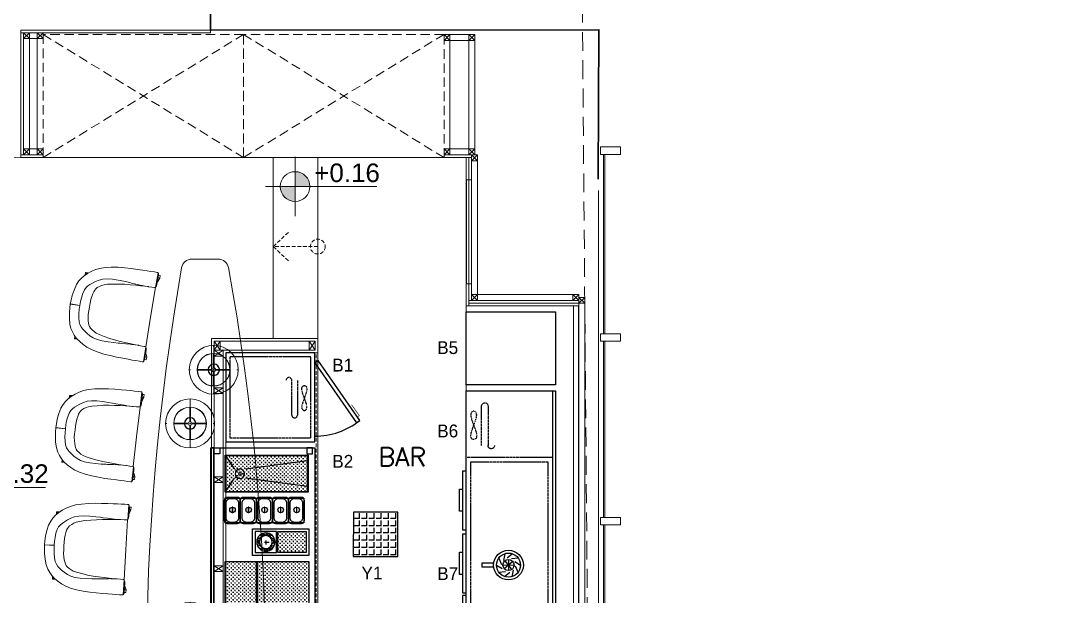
# Model space of a CAD drawing. Header units: centimetres. Extents: x 5488 to 20269, y -31398 to -19684.
# Drawn here: x 8388 to 9084, y -23608 to -23220 of the extents above; entities that cross this region are included whole.
import ezdxf
from ezdxf.enums import TextEntityAlignment as Align

# ---------------------------------------------------------------- set-up
doc = ezdxf.new("R2010")
doc.units = ezdxf.units.CM
doc.set_wipeout_variables(frame=1)
for name, pattern in [('( Hidden )', [0.375, 0.25, -0.125]), ('DASHED', [0.75, 0.5, -0.25]), ('HIDDEN', [9.525, 6.35, -3.175])]:
    doc.linetypes.add(name, pattern=pattern)
for name, color, linetype in [('200-EquipID-2d', 7, 'Continuous'), ('S2000-002 Çizgi', 7, 'Continuous'), ('sktürk çizgi', 1, 'Continuous'), ('xxx_Autoxxx_Auto_Tefris_Silik', 252, 'Continuous')]:
    doc.layers.add(name, color=color, linetype=linetype)
for name, color, linetype, lineweight in [('CRC_plan_kot', 4, 'Continuous', 20), ('CRC_plan_kot_isim', 3, 'Continuous', 20), ('Make2D$Visible$Curves$METAL', 132, 'Continuous', 0), ('Make2D$Visible$Tangents$Default', 40, 'Continuous', 0), ('xxx_Auto_DIMENSION_INTERIOR', 33, 'Continuous', 0), ('xxx_Auto_Duvar_Duvar Plan Kesit', 7, 'Continuous', 30), ('xxx_Auto_Element_Dograma Cam', 140, 'Continuous', 9), ('xxx_Auto_FFE_UPHOLSTERY', 67, 'Continuous', 20), ('xxx_Auto_FFE_WOOD', 36, 'Continuous', 0), ('xxx_Auto_Kaplama_Ahşap', 34, 'Continuous', 0), ('xxx_Auto_Kaplama_Ahşap Tarama', 16, 'Continuous', 5), ('xxx_Auto_Kaplama_Metal', 133, 'Continuous', 0), ('xxx_Auto_Kaplama_Paslanmaz', 163, 'Continuous', 0), ('xxx_Auto_Konstruksiyon_Metal', 141, 'Continuous', 0), ('xxx_Auto_Merdiven_Merdiven', 163, 'Continuous', 15), ('xxx_Auto_Mobilya_Mermer', 21, 'Continuous', 15), ('xxx_Auto_Tefris_Silik', 252, 'Continuous', 13), ('xxx_Auto_Tefris_Tefris', 32, 'Continuous', 15), ('xxx_Auto_Yardimci_Yazi', 7, 'Continuous', 9)]:
    doc.layers.add(name, color=color, linetype=linetype, lineweight=lineweight)
doc.styles.add('a_Arial-50', font='arial.ttf', dxfattribs={"height": 0.125})
doc.styles.add('ROMANS', font='romans')
doc.styles.add('TAKSİM', font='GOTHIC.TTF', dxfattribs={"height": 20})
pattern_1 = [(270, (-6439.4897, 23661.1177), (1.27, -1.27), [0.635, -1.905]), (0, (-6439.8072, 23660.8002), (1.27, 1.27), [0.635, -1.905])]

# ---------------------------------------------------------------- blocks, each defined once
blk = doc.blocks.new('level_50')
for points in [[(10, 0, 0.414214), (0, 10), (0, 0)], [(0, 0), (-10, 0, 0.414214), (0, -10)]]:
    blk.add_hatch(color=256).paths.add_polyline_path(points)
for p, q in [((0, 0), (0, 20)), ((-20, 0), (0, 0)), ((0, -20), (0, 0)), ((0, 0), (55, 0))]:
    blk.add_line(p, q)
blk.add_circle((0, 0), 10)
blk = doc.blocks.new('level')
blk.add_blockref('level_50', (0, 0))
at = {"layer": 'xxx_Auto_Yardimci_Yazi', "style": 'a_Arial-50'}
blk.add_attdef('LEVEL', text='', height=12.5, dxfattribs=at).set_placement((35, 3), align=Align.CENTER)
blk = doc.blocks.new('PLAN KOT')
at = {"layer": 'CRC_plan_kot'}
ref = blk.add_blockref('level', (-151.42, 1334.43), dxfattribs=at)
ref.add_attrib('LEVEL', '+0.16', dxfattribs={"layer": 'CRC_plan_kot_isim', "height": 12.5, "style": 'a_Arial-50'}).set_placement((-116.42, 1337.43), align=Align.CENTER)
ref = blk.add_blockref('level', (-374.51, 1131.64), dxfattribs=at)
ref.add_attrib('LEVEL', '+0.32', dxfattribs={"layer": 'CRC_plan_kot_isim', "height": 12.5, "style": 'a_Arial-50'}).set_placement((-339.51, 1134.64), align=Align.CENTER)
blk = doc.blocks.new('A$C19821016')
for points in [[(22.44, -61.01), (33.71, -61.01), (33.78, -61), (33.83, -60.96), (33.86, -60.24), (33.86, -58.18), (33.84, -55.43), (33.8, -52.67), (33.74, -49.46), (33.66, -45.38), (33.52, -40.74), (33.28, -35.86), (32.85, -30.85), (32.11, -25.82), (31.11, -21.25), (29.87, -17.61), (28.36, -14.51), (26.57, -11.53), (24.6, -8.89), (22.52, -6.81), (20.29, -5.05), (17.95, -3.48), (14.93, -2.14), (10.71, -1.11), (6.35, -0.42), (2.94, -0.11), (0, 0), (0, -0.04), (-0.01, -0.08), (-0.06, -0.09)], [(-22.56, -61.01), (-33.83, -61.01), (-33.9, -61), (-33.95, -60.96), (-33.98, -60.24), (-33.98, -58.18), (-33.96, -55.43), (-33.92, -52.67), (-33.85, -49.46), (-33.78, -45.38), (-33.64, -40.74), (-33.4, -35.86), (-32.96, -30.85), (-32.23, -25.82), (-31.23, -21.25), (-29.98, -17.61), (-28.48, -14.51), (-26.69, -11.53), (-24.71, -8.89), (-22.63, -6.81), (-20.41, -5.05), (-18.07, -3.48), (-15.05, -2.14), (-10.82, -1.11), (-6.47, -0.42), (-3.06, -0.11), (-0.12, 0), (-0.12, -0.04), (-0.1, -0.08), (-0.06, -0.09)], [(-23.25, -7.43), (-23.26, -7.42), (-25.27, -7.42), (-25.27, -9.38), (-25.2, -9.55)], [(-25.27, -7.42), (-24.59, -8.27), (-24.4, -8.58)], [(-22.56, -61.01), (-22.52, -60.96), (-22.47, -60.27), (-22.41, -58.3), (-22.34, -55.68), (-22.35, -54.93), (-22.38, -53), (-22.4, -51.07), (-22.41, -50.37), (-22.49, -49.21), (-22.72, -45.9), (-22.96, -42.57), (-23.05, -41.36), (-23.13, -40.17), (-23.32, -36.91), (-23.48, -32.58), (-23.47, -28.18), (-23.15, -24.18), (-22.35, -21.05), (-21.17, -18.42), (-19.7, -15.93), (-18.18, -13.77), (-16.86, -12.12), (-15.56, -10.81), (-14.1, -9.66), (-12.11, -8.71), (-9.23, -7.98), (-6.02, -7.5), (-3.01, -7.29), (-0.12, -7.23), (-0.12, -7.23)], [(-23.26, -7.42), (-23.26, -7.44)], [(-0.12, -0.04), (-0.12, -7.23), (-0.12, -7.2), (-0.1, -7.18), (-0.06, -7.18)], [(0, -0.04), (0, -7.23), (0, -7.2), (-0.01, -7.18), (-0.06, -7.18)], [(22.44, -61.01), (22.4, -60.96), (22.35, -60.27), (22.29, -58.3), (22.22, -55.68), (22.23, -54.93), (22.26, -53), (22.28, -51.07), (22.29, -50.37), (22.37, -49.21), (22.6, -45.9), (22.84, -42.57), (22.94, -41.36), (23.02, -40.17), (23.2, -36.91), (23.36, -32.58), (23.35, -28.18), (23.03, -24.18), (22.23, -21.05), (21.05, -18.42), (19.58, -15.93), (18.06, -13.77), (16.74, -12.12), (15.44, -10.81), (13.98, -9.66), (11.99, -8.71), (9.11, -7.98), (5.9, -7.5), (2.89, -7.29), (0, -7.23)], [(23.13, -7.43), (23.14, -7.42), (25.16, -7.42), (25.16, -9.38), (25.08, -9.55)], [(23.14, -7.42), (23.14, -7.44)], [(25.16, -7.42), (24.48, -8.27), (24.28, -8.58)], [(-25.27, -9.38), (-25.08, -9.38)], [(25.16, -9.38), (24.96, -9.38)], [(-26.95, -61.62), (-27.86, -62.05), (-30.05, -62.91), (-32.06, -62.91), (-32.06, -61.62)], [(-30.05, -61.62), (-30.05, -62.91)], [(26.84, -61.62), (27.74, -62.05), (29.93, -62.91), (31.94, -62.91), (31.94, -61.62)], [(29.93, -61.62), (29.93, -62.91)]]:
    blk.add_lwpolyline(points)
at = {"elevation": -1.97}
for points in [[(-0.06, -14.49), (-2.98, -14.49), (-5.74, -14.59), (-8.18, -14.92), (-10.26, -15.38), (-11.95, -15.83), (-13.31, -16.36), (-14.42, -17.04), (-15.46, -17.82), (-16.6, -19.35), (-17.61, -20.91), (-18.39, -22.6), (-19.11, -25.08), (-19.94, -29), (-20.7, -33.49), (-21.2, -37.7), (-21.56, -41.77), (-21.89, -46.03), (-22.13, -49.73), (-22.27, -53.2), (-22.33, -55.4), (-22.34, -55.69), (-22.41, -58.3), (-22.48, -60.91), (-0.06, -60.88)], [(-0.06, -14.49), (2.86, -14.49), (5.63, -14.59), (8.07, -14.92), (10.15, -15.38), (11.83, -15.83), (13.19, -16.36), (14.31, -17.04), (15.34, -17.82), (16.49, -19.35), (17.49, -20.91), (18.27, -22.6), (19, -25.08), (19.83, -29), (20.58, -33.49), (21.09, -37.7), (21.44, -41.77), (21.77, -46.03), (22.01, -49.73), (22.16, -53.2), (22.21, -55.4), (22.22, -55.69), (22.29, -58.3), (22.36, -60.91), (-0.06, -60.88)]]:
    blk.add_lwpolyline(points, dxfattribs=at)
for points in [[(-22.86, -61.01, -0.224843), (-23.78, -61.53), (-25.23, -61.62), (-32.05, -61.62), (-32.9, -61.53, -0.167732), (-33.6, -61.01, -0.167732)], [(22.74, -61.01, 0.224843), (23.66, -61.53), (25.12, -61.62), (31.93, -61.62), (32.78, -61.53, 0.167732), (33.49, -61.01, 0.167732)]]:
    blk.add_lwpolyline(points, format="xyb")
blk = doc.blocks.new('A$C67A25700')
at = {"color": 0}
blk.add_wipeout([(22.56, 3.6), (22.87, 3.6), (23.78, 3.08), (25.24, 2.99), (26.96, 2.99), (27.87, 2.56), (30.05, 1.71), (32.06, 1.71), (32.06, 3), (32.9, 3.08), (33.61, 3.6), (33.83, 3.6), (33.9, 3.62), (33.95, 3.65), (33.98, 6.44), (33.97, 8.41), (33.91, 12.69), (33.81, 17.69), (33.73, 20.95), (33.52, 26.31), (33.07, 32.58), (32.8, 34.9), (32.66, 35.87), (32.31, 38.24), (31.94, 40.1), (31.54, 41.95), (31.23, 43.36), (29.98, 47), (28.48, 50.1), (26.69, 53.08), (25.2, 55.07), (25.27, 55.23), (25.27, 57.2), (23.25, 57.19), (22.42, 57.97), (20.99, 59.1), (20.22, 59.69), (18.07, 61.13), (15.05, 62.47), (11.5, 63.34), (7.55, 64.02), (6.47, 64.19), (3.06, 64.5), (1.59, 64.55), (0.12, 64.61), (0.12, 64.57), (0.1, 64.54), (0.06, 64.52), (0.01, 64.54), (0, 64.57), (0, 64.61), (-0.35, 64.6), (-1.12, 64.57), (-1.85, 64.54), (-2.65, 64.51), (-2.94, 64.5), (-4.38, 64.37), (-5.7, 64.25), (-6.35, 64.19), (-9.9, 63.63), (-10.71, 63.5), (-14.93, 62.47), (-17.95, 61.13), (-20.29, 59.56), (-22.3, 57.97), (-23.14, 57.19), (-25.16, 57.19), (-25.15, 55.22), (-25.08, 55.06), (-25.83, 54.07), (-26.4, 53.31), (-26.49, 53.19), (-26.57, 53.08), (-27.05, 52.27), (-27.47, 51.59), (-28.19, 50.38), (-28.36, 50.1), (-28.78, 49.22), (-29.33, 48.11), (-29.66, 47.42), (-29.86, 46.99), (-30.21, 45.98), (-30.49, 45.17), (-30.87, 44.06), (-31.11, 43.36), (-31.47, 41.7), (-31.77, 40.35), (-32.11, 38.79), (-32.42, 36.66), (-32.9, 33.15), (-32.93, 32.75), (-33.16, 30.19), (-33.31, 28.18), (-33.46, 25.06), (-33.54, 23.29), (-33.62, 20.56), (-33.67, 18.68), (-33.72, 16), (-33.77, 13.05), (-33.82, 10.56), (-33.85, 7.8), (-33.86, 5.4), (-33.84, 4.01), (-33.83, 3.65), (-33.78, 3.61), (-33.71, 3.6), (-33.48, 3.6), (-32.78, 3.08), (-31.94, 2.99), (-31.94, 1.7), (-29.93, 1.7), (-27.28, 2.77), (-26.83, 2.99), (-25.11, 2.99), (-23.66, 3.08), (-22.74, 3.6), (-22.44, 3.6), (-22.4, 3.65), (-22.36, 3.69), (-11.69, 3.71), (2.34, 3.73), (14.37, 3.71), (22.16, 3.7)], dxfattribs=at)
at = {"color": 0, "xscale": -1, "rotation": 0.00516719330883042}
blk.add_blockref('A$C19821016', (0, 64.61), dxfattribs=at)
blk = doc.blocks.new('A$Cff1dd7f8')
at = {"layer": 'Make2D$Visible$Curves$METAL'}
for p, q in [((0.27, 15.87), (-0.27, 15.87)), ((-0.27, 1.25), (-0.27, 10.93)), ((0.27, 1.25), (0.27, 10.93)), ((-15.87, 0.27), (-15.87, -0.27)), ((-1.25, 0.27), (-10.93, 0.27)), ((1.25, 0.27), (10.93, 0.27)), ((15.87, -0.27), (15.87, 0.27)), ((-1.25, -0.27), (-10.93, -0.27)), ((-0.27, -1.25), (-0.27, -10.93)), ((0.27, -1.25), (0.27, -10.93)), ((1.25, -0.27), (10.93, -0.27)), ((-0.27, -15.87), (0.27, -15.87))]:
    blk.add_line(p, q, dxfattribs=at)
at = {"layer": 'Make2D$Visible$Curves$METAL', "extrusion": (0, 0, -1)}
for radius in [1.28, 0.285]:
    blk.add_circle((0, 0), radius, dxfattribs=at)
at = {"layer": 'Make2D$Visible$Tangents$Default'}
for p, q in [((0, 10.93), (0, 11.04)), ((0, -11.04), (0, -10.93))]:
    blk.add_line(p, q, dxfattribs=at)
at = {"layer": 'xxx_Auto_FFE_UPHOLSTERY'}
for p, q in [((0, 16.5), (0, 11.04)), ((0, -16.5), (0, -11.04))]:
    blk.add_line(p, q, dxfattribs=at)
for radius, start, end in [(16.5, 90, 270), (16.5, 270, 90), (11.04, 90, 270), (10.93, 90, 270), (11.04, 270, 90), (10.93, 270, 90)]:
    blk.add_arc((0, 0), radius, start, end, dxfattribs=at)
at = {"layer": 'xxx_Auto_FFE_WOOD', "lineweight": -3}
for start, end in [(94.08214, 175.91646), (4.08214, 85.91581), (184.08038, 265.91786), (274.08632, 355.91786)]:
    blk.add_arc((0, 0), 3.84, start, end, dxfattribs=at)
blk = doc.blocks.new('MASA AYDINLATMA 1')
at = {"layer": 'xxx_Auto_Konstruksiyon_Metal'}
blk.add_blockref('A$Cff1dd7f8', (18518.09, -30454.93, -1.58), dxfattribs=at)
blk = doc.blocks.new('bar_tabla')
blk.add_wipeout([(8493.09, -23936.26), (8492.48, -23936.18), (8491.88, -23936.05), (8491.29, -23935.86), (8490.72, -23935.63), (8490.18, -23935.34), (8489.66, -23935.01), (8489.18, -23934.63), (8488.73, -23934.22), (8488.31, -23933.76), (8487.94, -23933.27), (8487.62, -23932.75), (8487.34, -23932.2), (8487.1, -23931.63), (8486.92, -23931.05), (8486.8, -23930.45), (8476.44, -23862.68), (8469.03, -23794.54), (8464.58, -23726.13), (8463.09, -23657.6), (8464.58, -23589.07), (8469.03, -23520.66), (8476.44, -23452.52), (8486.8, -23384.75), (8486.92, -23384.15), (8487.1, -23383.56), (8487.34, -23383), (8487.62, -23382.45), (8487.94, -23381.93), (8488.31, -23381.44), (8488.73, -23380.98), (8489.18, -23380.57), (8489.66, -23380.19), (8490.18, -23379.86), (8490.72, -23379.57), (8491.29, -23379.34), (8491.88, -23379.15), (8492.48, -23379.02), (8493.09, -23378.94), (8493.7, -23378.91), (8511.39, -23378.91), (8512, -23378.94), (8512.6, -23379.02), (8513.19, -23379.15), (8513.77, -23379.33), (8514.34, -23379.56), (8514.87, -23379.84), (8515.39, -23380.16), (8515.87, -23380.53), (8516.32, -23380.94), (8516.73, -23381.38), (8517.1, -23381.86), (8517.43, -23382.38), (8517.72, -23382.91), (8517.95, -23383.47), (8518.14, -23384.05), (8518.28, -23384.64), (8529.17, -23452.38), (8536.97, -23520.55), (8541.65, -23589), (8543.22, -23657.6), (8541.65, -23726.19), (8536.97, -23794.65), (8529.17, -23862.82), (8518.28, -23930.56), (8518.14, -23931.15), (8517.95, -23931.73), (8517.72, -23932.29), (8517.43, -23932.82), (8517.1, -23933.33), (8516.73, -23933.81), (8516.32, -23934.26), (8515.87, -23934.67), (8515.39, -23935.04), (8514.87, -23935.36), (8514.34, -23935.64), (8513.77, -23935.87), (8513.19, -23936.05), (8512.6, -23936.18), (8512, -23936.26), (8511.39, -23936.29), (8493.7, -23936.29)])
at = {"color": 0, "lineweight": -2, "ltscale": 100}
blk.add_lwpolyline([(8493.7, -23936.29), (8511.39, -23936.29, 0.361794), (8518.28, -23930.56, 0.091366), (8518.28, -23384.64, 0.361794), (8511.39, -23378.91), (8493.7, -23378.91, 0.366376), (8486.8, -23384.75, 0.086878), (8486.8, -23930.45, 0.366376)], format="xyb", close=True, dxfattribs=at)
at = {"layer": 'xxx_Auto_Kaplama_Ahşap'}
for p in [(-10009.7, 7001.44), (-10025.6, 6965.23), (-10025.6, 6828.22), (-10025.6, 6768.22), (-10025.6, 6632.11), (-10009.87, 6595.95, 1.58)]:
    blk.add_blockref('MASA AYDINLATMA 1', p, dxfattribs=at)
blk = doc.blocks.new('40_40_kutu profil')
at = {"layer": 'xxx_Auto_Konstruksiyon_Metal'}
blk.add_lwpolyline([(0, -4), (4, -4), (4, 0), (0, 0)], close=True, dxfattribs=at)
for points in [[(0, -4), (4, 0)], [(4, -4), (0, 0)]]:
    blk.add_lwpolyline(points, dxfattribs=at)
blk = doc.blocks.new('A$C1C0A0C46')
at = {"layer": 'S2000-002 Çizgi'}
blk.add_line((188, 62.6), (0, 62.6), dxfattribs=at)
for points in [[(188, 4.6), (188, 64.6), (0, 64.6), (0, 4.6)], [(49.95, 1.96), (10.35, 1.96), (10.35, 4.6), (49.95, 4.6)], [(37.82, 1.96), (22.87, 1.96), (22.87, 0), (37.82, 0)], [(91.21, 1.96), (51.61, 1.96), (51.61, 4.6), (91.21, 4.6)], [(79.08, 1.96), (64.14, 1.96), (64.14, 0), (79.08, 0)], [(133.84, 1.96), (94.24, 1.96), (94.24, 4.6), (133.84, 4.6)], [(121.71, 1.96), (106.77, 1.96), (106.77, 0), (121.71, 0)]]:
    blk.add_lwpolyline(points, close=True, dxfattribs=at)
at = {"layer": 'S2000-002 Çizgi', "linetype": 'DASHED'}
blk.add_lwpolyline([(140, 59.6), (3, 59.6), (3, 7.6), (140, 7.6)], close=True, dxfattribs=at)
blk.add_lwpolyline([(143, 62.6), (143, 4.6)], dxfattribs=at)
for points in [[(177.67, 19.28), (151, 19.28, -1), (151, 23.63)], [(151, 14.93), (177.67, 14.93, 1), (177.67, 19.28)]]:
    blk.add_lwpolyline(points, format="xyb", dxfattribs=at)
at = {"layer": 'S2000-002 Çizgi', "linetype": 'DASHED', "ltscale": 0.1}
blk.add_lwpolyline([(171.56, 7.62), (170.1, 7.8), (168.4, 8.25), (166.54, 8.89), (164.59, 9.63), (162.64, 10.36), (160.78, 11), (159.07, 11.46), (157.62, 11.63), (156.47, 11.46), (155.66, 11), (155.17, 10.36), (155, 9.63), (155.17, 8.89), (155.66, 8.25), (156.47, 7.8), (157.62, 7.62), (159.07, 7.8), (160.78, 8.25), (162.64, 8.89), (164.59, 9.63), (166.54, 10.36), (168.4, 11), (170.1, 11.46), (171.56, 11.63), (172.7, 11.46), (173.52, 11), (174.01, 10.36), (174.17, 9.63), (174.01, 8.89), (173.52, 8.25), (172.7, 7.8)], close=True, dxfattribs=at)
blk = doc.blocks.new('A$C4AF1199D')
at = {"layer": 'S2000-002 Çizgi'}
for points in [[(5.4, 24.63), (5.79, 20.04)], [(7.66, 20.97), (12.41, 15.17)], [(10.19, 26.12), (7.81, 22.18)], [(10.18, 21.16), (10, 14.25)], [(14.95, 24.51), (10.7, 22.72)], [(17.85, 20.42), (13.36, 21.46)], [(2.34, 15.58), (6.83, 14.54)], [(2.4, 20.6), (5.42, 17.12)], [(6.25, 18), (13.75, 18)], [(12.59, 19.94), (7.13, 15.7)], [(14.79, 11.37), (14.4, 15.96)], [(17.79, 15.4), (14.77, 18.88)], [(5.24, 11.49), (9.49, 13.28)], [(10, 9.88), (12.38, 13.82)]]:
    blk.add_lwpolyline(points, dxfattribs=at)
blk.add_lwpolyline([(8.75, 0), (11.25, 0), (11.25, 8), (8.75, 8)], close=True, dxfattribs=at)
for radius in [10, 8.12, 3.75]:
    blk.add_circle((10, 18), radius, dxfattribs=at)
blk = doc.blocks.new('A$Cb9234ab0')
at = {"layer": 'S2000-002 Çizgi'}
for points in [[(60, 0), (60, 60), (0, 60), (0, 0)], [(90.27, 14.36), (62.13, 54.77), (60, 53.24), (88.14, 12.82)]]:
    blk.add_lwpolyline(points, close=True, dxfattribs=at)
at = {"layer": 'S2000-002 Çizgi', "linetype": 'DASHED'}
blk.add_lwpolyline([(57.37, 2.63), (57.37, 57.37), (2.63, 57.37), (2.63, 2.63)], close=True, dxfattribs=at)
for points in [[(44.48, 18.05), (44.48, 41.42, 1), (40.67, 41.42)], [(48.28, 41.42), (48.28, 18.05, -1), (44.48, 18.05)]]:
    blk.add_lwpolyline(points, format="xyb", dxfattribs=at)
at = {"layer": 'S2000-002 Çizgi', "linetype": 'DASHED', "ltscale": 0.1}
blk.add_lwpolyline([(54.69, 23.4), (54.54, 24.68), (54.14, 26.17), (53.58, 27.81), (52.93, 29.51), (52.29, 31.22), (51.73, 32.85), (51.33, 34.34), (51.18, 35.62), (51.33, 36.62), (51.73, 37.34), (52.29, 37.76), (52.93, 37.91), (53.58, 37.76), (54.14, 37.34), (54.54, 36.62), (54.69, 35.62), (54.54, 34.34), (54.14, 32.85), (53.58, 31.22), (52.93, 29.51), (52.29, 27.81), (51.73, 26.17), (51.33, 24.68), (51.18, 23.4), (51.33, 22.4), (51.73, 21.69), (52.29, 21.26), (52.93, 21.11), (53.58, 21.26), (54.14, 21.69), (54.54, 22.4)], close=True, dxfattribs=at)
at = {"layer": 'S2000-002 Çizgi', "const_width": 0.438}
blk.add_lwpolyline([(88.59, 16.7), (89.96, 17.69), (85.74, 23.56), (84.66, 25.06)], dxfattribs=at)
at = {"layer": 'S2000-002 Çizgi'}
blk.add_arc((60, 51.93), 48.18, 270, 308.867, dxfattribs=at)
blk = doc.blocks.new('A$C6CB922EE')
at = {"layer": 'S2000-002 Çizgi'}
for points in [[(15.6, 10.8), (2, 10.8, 0.414214), (0, 8.8), (0, 2, 0.414214), (2, 0), (15.6, 0, 0.414214), (17.6, 2), (17.6, 8.8, 0.414214)], [(13.6, 9.8), (4, 9.8, 0.414214), (1, 6.8), (1, 4, 0.414214), (4, 1), (13.6, 1, 0.414214), (16.6, 4), (16.6, 6.8, 0.414214)]]:
    blk.add_lwpolyline(points, format="xyb", close=True, dxfattribs=at)
blk.add_lwpolyline([(10.26, 5.74), (6.58, 5.74), (6.58, 5.38), (10.26, 5.38)], close=True, dxfattribs=at)
blk.add_circle((8.42, 5.55), 1.87, dxfattribs=at)
blk = doc.blocks.new('A$C1f210ad4')
h = blk.add_hatch()
h.set_pattern_fill('CROSS', color=8, scale=0.2, angle=-90)
h.set_pattern_definition([(270, (-6467.4897, 23606.5177), (1.27, -1.27), [0.635, -1.905]), (0, (-6467.8072, 23606.2002), (1.27, 1.27), [0.635, -1.905])])
h.paths.add_polyline_path([(17.05, 1.89), (36.11, 1.89), (36.11, 16.11), (17.05, 16.11)])
at = {"layer": 'S2000-002 Çizgi'}
h = blk.add_hatch(dxfattribs=at)
h.set_pattern_fill('ESCHER', color=256, scale=0.284211, angle=-90)
h.set_pattern_definition([(330, (-20397.448, 25919.375), (-2e-09, 8.6627368), [7.9408421, -0.7218947]), (90, (-20397.448, 25919.375), (-7.5021502, -4.3313684), [7.9408421, -0.7218947]), (210, (-20397.448, 25919.375), (-2e-09, -8.6627368), [7.9408421, -0.7218947]), (330, (-20397.448, 25918.653), (-2e-09, 8.6627368), [1.4437895, -7.2189474]), (210, (-20397.448, 25918.653), (-2e-09, -8.6627368), [1.4437895, -7.2189474]), (330, (-20396.8225, 25919.736), (-2e-09, 8.6627368), [1.4437895, -7.2189474]), (90, (-20396.8225, 25919.736), (-7.5021502, -4.3313684), [1.4437895, -7.2189474]), (210, (-20398.073, 25919.736), (-2e-09, -8.6627368), [1.4437895, -7.2189474]), (90, (-20398.073, 25919.736), (-7.5021502, -4.3313684), [1.4437895, -7.2189474]), (330, (-20397.448, 25922.2625), (-2e-09, 8.6627368), [1.4437895, -7.2189474]), (210, (-20397.448, 25922.2625), (-2e-09, -8.6627368), [1.4437895, -7.2189474]), (330, (-20399.9484, 25917.931), (-2e-09, 8.6627368), [1.4437895, -7.2189474]), (90, (-20399.9484, 25917.931), (-7.5021502, -4.3313684), [1.4437895, -7.2189474]), (210, (-20394.947, 25917.931), (-2e-09, -8.6627368), [1.4437895, -7.2189474]), (90, (-20394.947, 25917.931), (-7.5021502, -4.3313684), [1.4437895, -7.2189474]), (270, (-20396.197, 25917.931), (7.5021502, 4.3313684), [5.0532632, -3.6094737]), (270, (-20398.698, 25917.931), (7.5021502, 4.3313684), [5.0532632, -3.6094737]), (30, (-20395.572, 25919.014), (2e-09, 8.6627368), [5.0532632, -3.6094737]), (30, (-20396.8225, 25921.18), (2e-09, 8.6627368), [5.0532632, -3.6094737]), (150, (-20398.073, 25921.18), (-7.5021502, -4.3313684), [5.0532632, -3.6094737]), (150, (-20399.323, 25919.014), (-7.5021502, -4.3313684), [5.0532632, -3.6094737])])
h.paths.add_polyline_path([(9, 2.82, -1), (9, 15.18, -1)])
h.paths.add_polyline_path([(9, 13.36, 1), (9, 4.64, 1)], flags=16)
for points in [[(0, 0), (38, 0), (38, 18), (0, 18)], [(17.05, 1.89), (36.11, 1.89), (36.11, 16.11), (17.05, 16.11)]]:
    blk.add_lwpolyline(points, close=True)
for p, q in [((8.1, 9), (11.24, 9)), ((9, 7.95), (9, 10.61))]:
    blk.add_line(p, q, dxfattribs=at)
blk.add_lwpolyline([(1.89, 1.89), (1.89, 16.11), (16.11, 16.11), (16.11, 1.89)], close=True, dxfattribs=at)
for radius in [6.18, 4.36]:
    blk.add_circle((9, 9), radius, dxfattribs=at)
blk = doc.blocks.new('A$Cdce89bd2')
h = blk.add_hatch()
h.set_pattern_fill('CROSS', color=8, scale=0.2, angle=-90)
h.set_pattern_definition(pattern_1)
h.paths.add_polyline_path([(30.47, 76.6), (9.65, 76.6), (9.65, 126), (11.65, 126), (30.47, 126)])
h = blk.add_hatch()
h.set_pattern_fill('CROSS', color=8, scale=0.2, angle=-90)
h.set_pattern_definition(pattern_1)
h.paths.add_polyline_path([(66, 126), (31.47, 126), (31.47, 76.6), (66, 76.6)])
h = blk.add_hatch()
h.set_pattern_fill('CROSS', color=8, scale=0.2, angle=-90)
h.set_pattern_definition([(270, (-1158.6709, 4364.8368), (1.27, -1.27), [0.635, -1.905]), (360, (-1158.9884, 4364.5193), (1.27, 1.27), [0.635, -1.905])])
h.paths.add_polyline_path([(65, 5.5), (65, 29.5), (10.1, 29.5), (10.1, 5.5)])
for p, q in [((30.47, 76.6), (30.47, 126)), ((31.47, 76.6), (31.47, 126))]:
    blk.add_line(p, q)
at = {"color": 8, "ltscale": 3}
for p, q in [((9.5, 30), (15.8, 20.59)), ((65, 26.09), (23.2, 20.59)), ((9.5, 5), (15.8, 14.41)), ((65, 8.91), (23.2, 14.41))]:
    blk.add_line(p, q, dxfattribs=at)
for points in [[(70, 130), (0, 130), (0, 0), (70, 0)], [(2, 0), (0, 0), (0, 130), (2, 130)], [(66, 126), (9.65, 126), (9.65, 76.6), (66, 76.6)], [(9.5, 34), (62.5, 34), (62.5, 50.6), (9.5, 50.6)], [(65, 29.5), (65, 5.5), (10, 5.5), (10, 29.5)]]:
    blk.add_lwpolyline(points, close=True)
at = {"ltscale": 3}
blk.add_lwpolyline([(65.5, 30), (65.5, 5), (65.5, 5), (65.5, 30)], close=True, dxfattribs=at)
blk.add_circle((19.5, 17.5), 1, dxfattribs=at)
at = {"layer": 'S2000-002 Çizgi'}
blk.add_lwpolyline([(65.5, 5), (65.5, 30), (9.5, 30), (9.5, 5)], close=True, dxfattribs=at)
blk.add_circle((19.5, 17.5), 3.19, dxfattribs=at)
at = {"layer": 'sktürk çizgi'}
for points in [[(6, 130), (6, 126), (2, 126), (2, 130)], [(64.5, 130), (64.5, 126), (68.5, 126), (68.5, 130)], [(6, 0), (6, 4), (2, 4), (2, 0)], [(64.5, 0), (64.5, 4), (68.5, 4), (68.5, 0)]]:
    blk.add_lwpolyline(points, close=True, dxfattribs=at)
blk.add_blockref('A$C1f210ad4', (28, 54.6))
at = {"layer": 'S2000-002 Çizgi', "xscale": -1, "rotation": 270.0000000000001}
for p in [(9, 33.5), (19.8, 33.5), (30.6, 33.5), (41.4, 33.5), (52.2, 33.5)]:
    blk.add_blockref('A$C6CB922EE', p, dxfattribs=at)

msp = doc.modelspace()

# ---------------------------------------------------------------- hatches: boundary and pattern name
h = msp.add_hatch()
h.set_pattern_fill('ANGLE', color=256, scale=0.7, angle=90)
h.set_pattern_definition([(90, (-9861.124, -911.9153), (-4.8895, -3e-13), [3.556, -1.3335]), (180, (-9861.124, -911.9153), (3e-13, -4.8895), [3.556, -1.3335])])
h.paths.add_polyline_path([(8612.13, -23580.87), (8642.13, -23580.93), (8642.2, -23550.93), (8612.2, -23550.87)])

# ---------------------------------------------------------------- linework, layer by layer
for points in [[(8748.22, -23465.04), (8688.22, -23465.04), (8688.22, -23415.95), (8748.22, -23415.95)], [(8642.2, -23550.93), (8612.2, -23550.87), (8612.13, -23580.87), (8642.13, -23580.93)]]:
    msp.add_lwpolyline(points, close=True)
at = {"layer": 'xxx_Auto_Duvar_Duvar Plan Kesit'}
for points in [[(8515.95, -23225.91), (8517.75, -22786.72), (8544.05, -22786.72)], [(8516.48, -23225.95), (8777.51, -23225.73), (8777.07, -23326.37)]]:
    msp.add_lwpolyline(points, dxfattribs=at)
at = {"layer": 'xxx_Auto_Element_Dograma Cam'}
for points in [[(8778.72, -23309.74), (8778.72, -23304.74), (8792.17, -23304.74), (8792.17, -23309.74)], [(8778.72, -23435.66), (8778.72, -23430.66), (8792.17, -23430.66), (8792.17, -23435.66)], [(8778.72, -23559.58), (8778.72, -23554.58), (8792.17, -23554.58), (8792.17, -23559.58)]]:
    msp.add_lwpolyline(points, close=True, dxfattribs=at)
for points in [[(8780.59, -23430.66), (8780.59, -23309.74)], [(8781.59, -23430.66), (8781.59, -23309.74)], [(8777.22, -24049.32), (8777.22, -23334.05)], [(8780.59, -23554.58), (8780.59, -23435.66)], [(8781.59, -23554.58), (8781.59, -23435.66)], [(8780.59, -23678.5), (8780.59, -23559.58)], [(8781.59, -23678.5), (8781.59, -23559.58)]]:
    msp.add_lwpolyline(points, dxfattribs=at)
at = {"layer": 'xxx_Auto_Kaplama_Ahşap'}
for points in [[(8388.21, -23227.71), (8515.95, -23227.71), (8515.95, -23225.91), (8388.21, -23225.91)], [(8388.21, -23310.11), (8390.01, -23310.11), (8390.01, -23227.71), (8388.21, -23227.71)], [(8388.21, -23311.91), (8403.21, -23311.91), (8403.21, -23310.11), (8388.21, -23310.11)], [(8673.21, -23311.91), (8691.81, -23311.91), (8691.81, -23310.11), (8673.21, -23310.11)], [(8688.22, -23326.91), (8690.01, -23326.91), (8690.01, -23311.91), (8688.22, -23311.91)], [(8690.01, -23326.91), (8691.81, -23326.91), (8691.81, -23311.91), (8690.01, -23311.91)], [(8690.01, -23396.95), (8691.81, -23396.95), (8691.81, -23326.91), (8690.01, -23326.91)], [(8688.22, -23411.95), (8690.01, -23411.95), (8690.01, -23396.95), (8688.22, -23396.95)], [(8690.01, -23408.15), (8691.81, -23408.15), (8691.81, -23396.95), (8690.01, -23396.95)], [(8688.22, -23906.13), (8760.34, -23906.13), (8760.34, -23411.95), (8688.22, -23411.95)], [(8690.01, -23409.95), (8764.02, -23409.95), (8764.02, -23408.15), (8690.01, -23408.15)]]:
    msp.add_lwpolyline(points, close=True, dxfattribs=at)
at = {"layer": 'xxx_Auto_Kaplama_Metal'}
for points in [[(8394.01, -23231.71), (8399.21, -23231.71), (8399.21, -23306.11), (8394.01, -23306.11)], [(8677.21, -23232.92), (8690.01, -23232.92), (8690.01, -23306.11), (8677.21, -23306.11)]]:
    msp.add_lwpolyline(points, close=True, dxfattribs=at)
for points in [[(8677.21, -23228.92), (8690.01, -23228.92)], [(8694.01, -23306.11), (8694.01, -23232.92)]]:
    msp.add_lwpolyline(points, dxfattribs=at)
at = {"layer": 'xxx_Auto_Konstruksiyon_Metal'}
for points in [[(8677.21, -23306.11), (8690.01, -23306.11)], [(8764.02, -23404.15), (8695.81, -23404.15), (8695.81, -23314.11)], [(8768.02, -23907.93), (8768.02, -23410.15)], [(8582.42, -23441.71), (8586.42, -23435.71)], [(8586.42, -23441.71), (8582.42, -23435.71)]]:
    msp.add_lwpolyline(points, dxfattribs=at)
msp.add_lwpolyline([(8582.42, -23441.71), (8586.42, -23441.71), (8586.42, -23435.71), (8582.42, -23435.71)], close=True, dxfattribs=at)
at = {"layer": 'xxx_Auto_Merdiven_Merdiven'}
msp.add_lwpolyline([(8588.22, -23442.07), (8588.22, -23311.91)], dxfattribs=at)
at = {"layer": 'xxx_Auto_Merdiven_Merdiven', "linetype": '( Hidden )', "ltscale": 10}
for points in [[(8568.37, -23362.36), (8558.22, -23371.91)], [(8588.22, -23371.91), (8558.22, -23371.91)]]:
    msp.add_lwpolyline(points, dxfattribs=at)
msp.add_circle((8588.22, -23371.91), 5, dxfattribs=at)
at = {"layer": 'xxx_Auto_Mobilya_Mermer'}
msp.add_lwpolyline([(8690.01, -23411.95), (8764.02, -23411.95), (8764.02, -23409.95), (8690.01, -23409.95)], close=True, dxfattribs=at)
at = {"layer": 'xxx_Auto_Tefris_Silik', "linetype": 'HIDDEN'}
for points in [[(8538.21, -23228.91), (8403.21, -23228.91), (8403.21, -23311.91), (8538.21, -23311.91)], [(8673.21, -23228.91), (8538.21, -23228.91), (8538.21, -23311.91), (8673.21, -23311.91)]]:
    msp.add_lwpolyline(points, close=True, dxfattribs=at)
for points in [[(8403.21, -23228.91), (8538.21, -23311.91)], [(8403.21, -23311.91), (8538.21, -23228.91)], [(8538.21, -23228.91), (8673.21, -23311.91)], [(8538.21, -23311.91), (8673.21, -23228.91)]]:
    msp.add_lwpolyline(points, dxfattribs=at)
at = {"layer": 'xxx_Autoxxx_Auto_Tefris_Silik'}
for points in [[(8688.22, -23326.91), (8688.22, -23396.95)], [(8764.02, -23906.13), (8764.02, -23411.95)]]:
    msp.add_lwpolyline(points, dxfattribs=at)

# ---------------------------------------------------------------- block references
at = {"layer": 'S2000-002 Çizgi', "xscale": -1, "rotation": 270}
msp.add_blockref('A$C1C0A0C46', (8683.62, -23657.04), dxfattribs=at)
at = {"layer": 'S2000-002 Çizgi', "rotation": 270}
msp.add_blockref('A$C4AF1199D', (8698.65, -23576.63), dxfattribs=at)
at = {"layer": 'xxx_Auto_Kaplama_Ahşap'}
for name, p in [('40_40_kutu profil', (8390.01, -23227.71)), ('40_40_kutu profil', (8399.21, -23227.71)), ('40_40_kutu profil', (8673.21, -23228.92)), ('40_40_kutu profil', (8690.01, -23228.92)), ('40_40_kutu profil', (8390.01, -23306.11)), ('40_40_kutu profil', (8399.21, -23306.11)), ('40_40_kutu profil', (8673.21, -23306.11)), ('40_40_kutu profil', (8690.01, -23306.11)), ('40_40_kutu profil', (8691.81, -23310.11)), ('bar_tabla', (9.7, -1.44)), ('40_40_kutu profil', (8691.81, -23404.15)), ('40_40_kutu profil', (8760.02, -23404.15)), ('40_40_kutu profil', (8764.02, -23406.15))]:
    msp.add_blockref(name, p, dxfattribs=at)

# ---------------------------------------------------------------- texts
at = {"style": 'TAKSİM'}
for s, p in [('B5', (8675.7, -23444.34)), ('B1', (8605.01, -23456.12)), ('B6', (8675.7, -23500.52)), ('B2', (8605.01, -23520.98)), ('Y1', (8624.7, -23596.29)), ('B7', (8675.7, -23596.7))]:
    msp.add_text(s, height=8.64, dxfattribs=at).set_placement(p, align=Align.CENTER)
at = {"layer": '200-EquipID-2d', "color": 51, "insert": (8629.01, -23507.38), "char_height": 12.5, "attachment_point": 1, "style": 'ROMANS'}
msp.add_mtext_dynamic_manual_height_columns('BAR', width=37.5, gutter_width=62.5, heights=[0], dxfattribs=at)

# ---------------------------------------------------------------- next in the draw order: linework, layer by layer
at = {"layer": 'xxx_Auto_Kaplama_Ahşap'}
for points in [[(8588.22, -23443.51), (8588.22, -23433.91), (8516.62, -23433.91), (8516.62, -23884.17), (8588.22, -23884.17), (8588.22, -23874.57), (8526.22, -23874.57), (8526.22, -23443.51)], [(8586.42, -23441.71), (8586.42, -23435.71), (8518.42, -23435.71), (8518.42, -23882.37), (8586.42, -23882.37), (8586.42, -23876.37), (8524.42, -23876.37), (8524.42, -23441.71)]]:
    msp.add_lwpolyline(points, close=True, dxfattribs=at)
at = {"layer": 'xxx_Auto_Kaplama_Ahşap', "linetype": '( Hidden )', "ltscale": 10}
msp.add_lwpolyline([(8526.18, -23443.51), (8526.18, -23874.57), (8587.09, -23874.57), (8587.09, -23443.51)], close=True, dxfattribs=at)
at = {"layer": 'xxx_Auto_Kaplama_Paslanmaz'}
msp.add_lwpolyline([(8528.69, -23443.51), (8588.22, -23443.51), (8588.22, -23874.57), (8528.69, -23874.57)], dxfattribs=at)
at = {"layer": 'xxx_Auto_Konstruksiyon_Metal'}
for points in [[(8518.42, -23441.71), (8522.42, -23441.71), (8522.42, -23435.71), (8518.42, -23435.71)], [(8518.42, -23441.71), (8518.42, -23445.71), (8524.42, -23445.71), (8524.42, -23441.71)], [(8518.42, -23467.04), (8518.42, -23471.04), (8524.42, -23471.04), (8524.42, -23467.04)], [(8518.42, -23527.04), (8518.42, -23531.04), (8524.42, -23531.04), (8524.42, -23527.04)], [(8518.42, -23587.04), (8518.42, -23591.04), (8524.42, -23591.04), (8524.42, -23587.04)]]:
    msp.add_lwpolyline(points, close=True, dxfattribs=at)
for points in [[(8518.42, -23441.71), (8522.42, -23435.71)], [(8522.42, -23441.71), (8518.42, -23435.71)], [(8518.42, -23441.71), (8524.42, -23445.71)], [(8518.42, -23445.71), (8524.42, -23441.71)], [(8518.42, -23467.04), (8524.42, -23471.04)], [(8518.42, -23471.04), (8524.42, -23467.04)], [(8518.42, -23527.04), (8524.42, -23531.04)], [(8518.42, -23531.04), (8524.42, -23527.04)], [(8518.42, -23587.04), (8524.42, -23591.04)], [(8518.42, -23591.04), (8524.42, -23587.04)]]:
    msp.add_lwpolyline(points, dxfattribs=at)
at = {"layer": 'xxx_Auto_Merdiven_Merdiven'}
msp.add_lwpolyline([(8688.22, -23311.91), (8388.18, -23311.91, 0.414214), (8288.18, -23411.91), (8288.18, -23957.56)], format="xyb", dxfattribs=at)
for points in [[(8558.22, -23433.91), (8558.22, -23311.91)], [(8518.34, -23483.95), (8518.34, -23941.33)]]:
    msp.add_lwpolyline(points, dxfattribs=at)
at = {"layer": 'xxx_Auto_Merdiven_Merdiven', "linetype": '( Hidden )', "ltscale": 10}
msp.add_lwpolyline([(8568.37, -23381.46), (8558.22, -23371.91)], dxfattribs=at)
at = {"layer": 'xxx_Auto_Tefris_Silik', "linetype": 'HIDDEN', "ltscale": 2}
msp.add_lwpolyline([(8776.38, -24402), (8756.73, -22062.73), (8353.52, -22063.11), (6851.88, -22094.25)], dxfattribs=at)

# ---------------------------------------------------------------- next in the draw order: block references
msp.add_blockref('A$Cb9234ab0', (8526.22, -23503.51))
at = {"xscale": -1, "rotation": 180}
msp.add_blockref('A$Cdce89bd2', (8516.22, -23507.51), dxfattribs=at)
at = {"layer": 'xxx_Auto_DIMENSION_INTERIOR'}
msp.add_blockref('PLAN KOT', (8724.34, -24665.85), dxfattribs=at)

# ---------------------------------------------------------------- next in the draw order: block references
at = {"layer": 'xxx_Auto_Tefris_Tefris', "zscale": 0.7999999999999998}
for p, xscale, yscale, rotation in [((8478.84, -23420.11), 0.8999999999999996, 0.8999999999999996, 80.61686771826541), ((8469.5, -23500.58), 0.8999999999999997, 0.8999999999999997, 83.56670382042297), ((8462.22, -23576.52), 0.8999999999999996, 0.8999999999999996, 86.54929767223105)]:
    msp.add_blockref('A$C67A25700', p, dxfattribs=dict(at, xscale=xscale, yscale=yscale, rotation=rotation))

# ---------------------------------------------------------------- next in the draw order: block references
for p, xscale, yscale, rotation in [((8478.84, -23420.11), 0.8999999999999996, 0.8999999999999996, 80.61686771826541), ((8469.5, -23500.58), 0.8999999999999997, 0.8999999999999997, 83.56670382042297), ((8462.22, -23576.52), 0.8999999999999996, 0.8999999999999996, 86.54929767223105)]:
    msp.add_blockref('A$C67A25700', p, dxfattribs=dict(at, xscale=xscale, yscale=yscale, rotation=rotation))

# ---------------------------------------------------------------- next in the draw order: hatches: boundary and pattern name
at = {"layer": 'xxx_Auto_Kaplama_Ahşap Tarama'}
h = msp.add_hatch(dxfattribs=at)
h.set_pattern_fill('AR-CONC', color=256, scale=0.5)
h.set_pattern_definition([(50, (809.53, -3617.59), (91.09233, -7.96954), [9.525, -104.775]), (355, (809.53, -3617.59), (-17.6217, 95.52842), [7.62, -83.8203]), (100.45144, (817.12, -3618.255), (73.47062, 87.55888), [8.095, -89.04512]), (46.1842, (809.53, -3592.19), (135.5395, -21.02116), [14.2875, -157.1625]), (96.63556, (820.83, -3593.94), (118.70207, 123.71306), [12.1425, -133.5678]), (351.18415, (809.53, -3592.19), (118.70207, 123.71306), [11.43, -125.72987]), (21, (822.23, -3598.54), (75.8072, -51.1326), [9.525, -104.775]), (326, (822.23, -3598.54), (30.901, 92.09398), [7.62, -83.82]), (71.45144, (828.55, -3602.8), (106.7082, 40.96138), [8.095, -89.04497]), (37.5, (809.53, -3617.59), (1.5443, 42.27752), [0, -82.804, 0, -85.09, 0, -84.1375]), (7.5, (809.53, -3617.59), (33.40983, 50.09029), [0, -48.514, 0, -80.899, 0, -32.0675]), (327.5, (781.21, -3617.59), (67.795298, -2.864372), [0, -31.75, 0, -99.06, 0, -131.445]), (317.5, (768.51, -3617.59), (74.06459, 12.71325), [0, -41.275, 0, -65.786, 0, -93.345])])
edge = h.paths.add_edge_path()
edge.add_line((9312.93, -27555.32), (9330.63, -27555.32))
edge.add_arc((9330.63, -27548.32), 7, 270, 349.55924)
edge.add_arc((-12655703.85, 2009176.56), 12827763.88, 350.864209315, 350.864469123)
edge.add_line((9346.75, -27492.16), (9332.45, -27492.16))
edge.add_line((9332.45, -27492.16), (9332.45, -27061.1))
edge.add_line((9332.45, -27061.1), (9346.75, -27061.1))
edge.add_arc((-12660642.43, -2064524.01), 12832765.91, 9.135530923, 9.13579064)
edge.add_arc((9330.63, -27004.94), 7, 10.44076, 90)
edge.add_line((9330.63, -26997.94), (9312.93, -26997.94))
edge.add_arc((9312.93, -27004.94), 7, 90, 170.48641)
edge.add_arc((10864.46, -27276.63), 1582.14, 170.06944, 189.93056)
edge.add_arc((9312.93, -27548.32), 7, 189.51359, 270)

doc.saveas('drawing.dxf')
